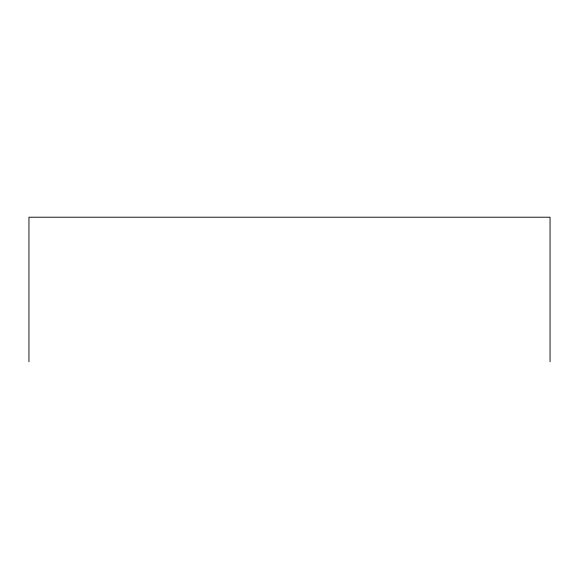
<?xml version="1.0" encoding="UTF-8"?>
<svg xmlns="http://www.w3.org/2000/svg" width="579" height="579" viewBox="0 0 579 579"><rect width="100%" height="100%" fill="white"/><g stroke="black" fill="none" stroke-linecap="round" stroke-linejoin="round"><path stroke-width="0.87" d="M550.05 361.788L550.05 217.212L28.95 217.212L28.95 361.788"/></g></svg>
